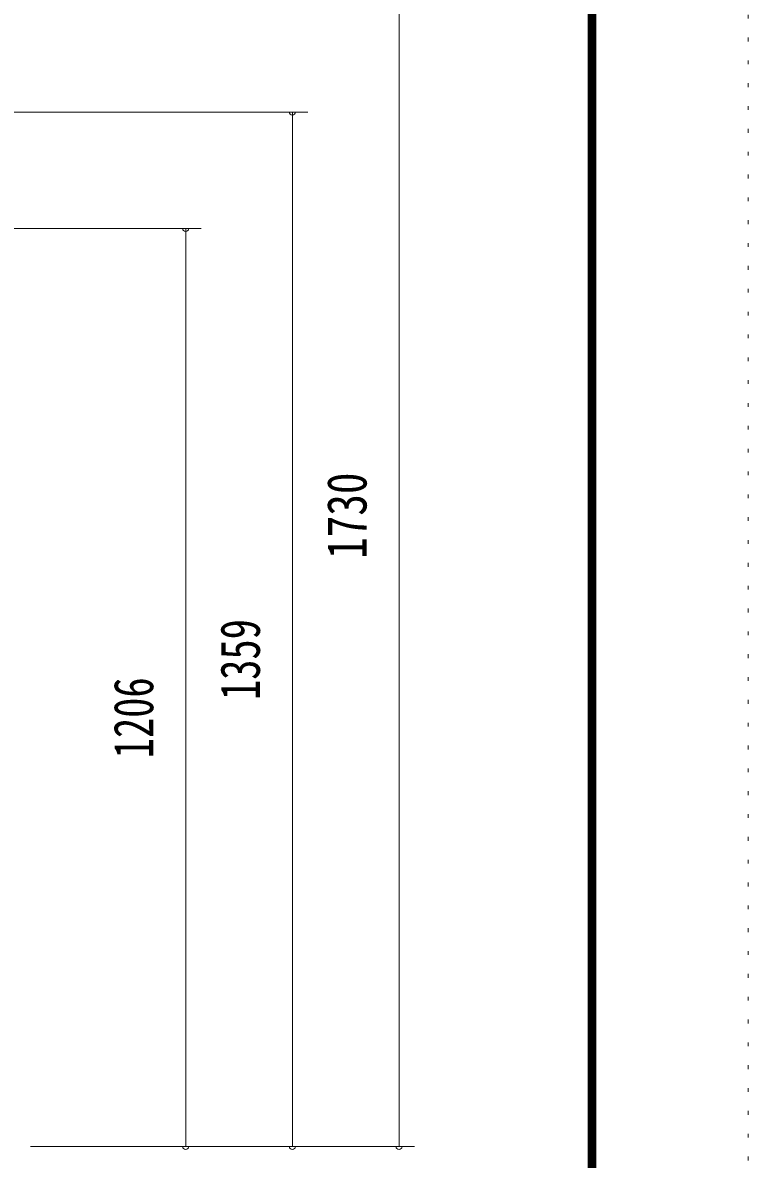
# Model space of a CAD drawing. Units: millimetres, scale not verified. Extents: x -5940 to 5940, y -4200 to 4200.
# Drawn here: x 4988 to 5940, y -2494 to -1000 of the extents above; entities that cross this region are included whole.
import ezdxf
from ezdxf.enums import TextEntityAlignment as Align

# ---------------------------------------------------------------- set-up
doc = ezdxf.new("R2010")
doc.units = ezdxf.units.MM
doc.header["$LTSCALE"] = 10
doc.linetypes.add('USER5', pattern=[3, 0.5, -2.5])
for name, color, linetype, lineweight in [('0-2_2-0BOLD', 3, 'Continuous', 18), ('0-7_F-F', 5, 'Continuous', 18), ('0-8_F-E_J_ADD', 5, 'USER5', 18)]:
    doc.layers.add(name, color=color, linetype=linetype, lineweight=lineweight)
doc.styles.add('ＭＳ ゴシック', font='')
doc.styles.get('ＭＳ ゴシック').set_extended_font_data('MS Gothic')

msp = doc.modelspace()

# ---------------------------------------------------------------- linework, layer by layer
at = {"layer": '0-2_2-0BOLD'}
for p, q in [((5481.79, -2476.73), (5481.79, -746.73)), ((5361.79, -1117.69), (3937.84, -1117.69)), ((5345.79, -1117.69), (5337.79, -1117.69)), ((5341.79, -2476.73), (5341.79, -1117.69)), ((5221.79, -1270.73), (4032.74, -1270.73)), ((5205.79, -1270.73), (5197.79, -1270.73)), ((5201.79, -2476.73), (5201.79, -1270.73)), ((5501.79, -2476.73), (4997.79, -2476.73)), ((5205.79, -2476.73), (5197.79, -2476.73)), ((5345.79, -2476.73), (5337.79, -2476.73)), ((5485.79, -2476.73), (5477.79, -2476.73))]:
    msp.add_line(p, q, dxfattribs=at)
for centre in [(5341.79, -1117.69), (5201.79, -1270.73), (5201.79, -2476.73), (5341.79, -2476.73), (5481.79, -2476.73)]:
    msp.add_arc(centre, 4, 180, 0, dxfattribs=at)
at = {"layer": '0-7_F-F'}
for points in [[(5740, 4040), (-5740, 4040), (-5740, -4000), (5740, -4000)], [(5739, 4039), (5739, -3999), (-5739, -3999), (-5739, 4039)], [(5738, 4038), (5738, -3998), (-5738, -3998), (-5738, 4038)], [(5737, 4037), (5737, -3997), (-5737, -3997), (-5737, 4037)], [(5736, 4036), (5736, -3996), (-5736, -3996), (-5736, 4036)], [(5735, 4035), (5735, -3995), (-5735, -3995), (-5735, 4035)], [(5734, 4034), (5734, -3994), (-5734, -3994), (-5734, 4034)], [(5733, 4033), (5733, -3993), (-5733, -3993), (-5733, 4033)], [(5732, 4032), (5732, -3992), (-5732, -3992), (-5732, 4032)], [(5731, 4031), (5731, -3991), (-5731, -3991), (-5731, 4031)], [(5730, 4030), (5730, -3990), (-5730, -3990), (-5730, 4030)]]:
    msp.add_lwpolyline(points, close=True, dxfattribs=at)
at = {"layer": '0-8_F-E_J_ADD'}
msp.add_lwpolyline([(5940, 4200), (5940, -4200), (-5940, -4200), (-5940, 4200)], close=True, dxfattribs=at)

# ---------------------------------------------------------------- texts
at = {"layer": '0-2_2-0BOLD', "color": 7, "style": 'ＭＳ ゴシック'}
for s, width, p in [('1730', 0.8, (5454.68, -1704.73)), ('1359', 0.75, (5314.68, -1890.21)), ('1206', 0.75, (5174.68, -1966.73))]:
    msp.add_text(s, height=52.1, rotation=90, dxfattribs=dict(at, width=width)).set_placement(p, align=Align.BOTTOM_LEFT)

doc.saveas('drawing.dxf')
